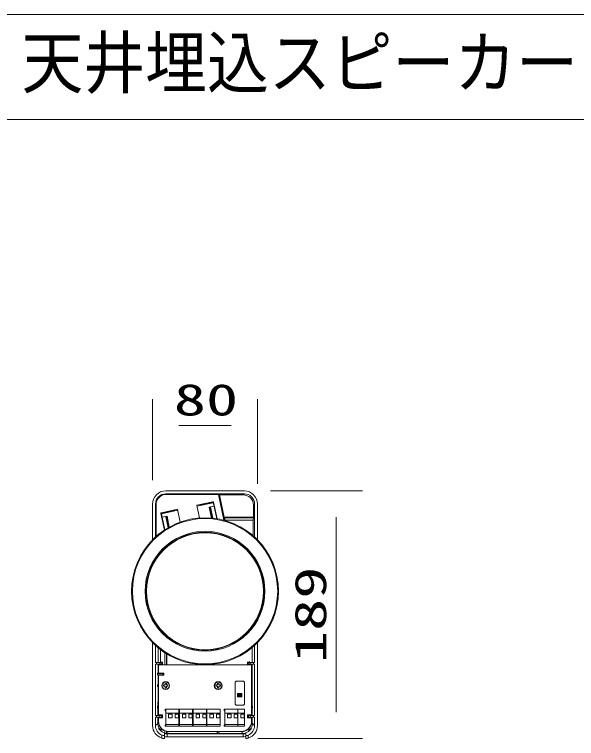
# Model space of a CAD drawing. Units: millimetres, scale not verified. Extents: x -811 to 811, y -280 to 280.
# Drawn here: x -382.1 to -339.3, y -53.7 to 1.5 of the extents above; entities that cross this region are included whole.
import ezdxf
from ezdxf.enums import TextEntityAlignment as Align

# ---------------------------------------------------------------- set-up
doc = ezdxf.new("R2010")
doc.units = ezdxf.units.MM
doc.header["$LTSCALE"] = 2
for name, color, linetype, lineweight in [('0-1_MOJI1', 7, 'Continuous', 9), ('0-5_WAKU-M', 7, 'Continuous', 9), ('0-8_SUNPO', 7, 'Continuous', 9), ('0-9_GAIKEI', 4, 'Continuous', 9)]:
    doc.layers.add(name, color=color, linetype=linetype, lineweight=lineweight)
doc.styles.add('ＭＳ ゴシック', font='')
doc.styles.get('ＭＳ ゴシック').set_extended_font_data('MS Gothic')

msp = doc.modelspace()

# ---------------------------------------------------------------- linework, layer by layer
at = {"layer": '0-5_WAKU-M'}
for p, q in [((-797.595, 1.536), (-23.595, 1.536)), ((-797.595, -6.464), (-23.595, -6.464))]:
    msp.add_line(p, q, dxfattribs=at)
at = {"layer": '0-8_SUNPO'}
for p, q in [((-371.595, -33.978), (-371.595, -27.814)), ((-363.595, -34.266), (-363.595, -27.814)), ((-365.595, -29.814), (-369.595, -29.814)), ((-362.594, -34.814), (-355.595, -34.814)), ((-357.595, -51.7), (-357.595, -36.814)), ((-363.571, -53.7), (-355.595, -53.7))]:
    msp.add_line(p, q, dxfattribs=at)
at = {"layer": '0-9_GAIKEI', "color": 7}
for p, q in [((-370.596, -34.814), (-364.594, -34.814)), ((-371.595, -38.545), (-371.595, -35.813)), ((-363.595, -35.813), (-363.595, -38.545)), ((-371.595, -52.715), (-371.595, -46.383)), ((-363.595, -46.383), (-363.595, -52.715)), ((-370.452, -53.569), (-364.738, -53.569))]:
    msp.add_line(p, q, dxfattribs=at)
at = {"layer": '0-9_GAIKEI'}
for p, q in [((-364.594, -35.034), (-370.596, -35.034)), ((-370.555, -35.075), (-370.596, -35.034)), ((-370.555, -35.075), (-366.572, -35.075)), ((-366.151, -37.053), (-366.572, -35.075)), ((-366.52, -35.078), (-366.485, -35.117)), ((-366.097, -37.068), (-366.52, -35.078)), ((-364.677, -35.117), (-366.485, -35.117)), ((-366.485, -35.117), (-366.123, -36.819)), ((-364.677, -35.117), (-364.594, -35.034)), ((-371.375, -35.813), (-371.375, -38.332)), ((-371.334, -35.854), (-371.375, -35.813)), ((-371.334, -35.854), (-371.334, -38.295)), ((-368.224, -35.901), (-366.999, -35.641)), ((-368.016, -36.88), (-368.224, -35.901)), ((-367.988, -35.927), (-368.003, -35.854)), ((-367.993, -35.903), (-366.982, -35.688)), ((-367.992, -35.905), (-367.281, -35.754)), ((-367.281, -35.754), (-366.996, -35.697)), ((-367.276, -35.775), (-367.281, -35.754)), ((-366.996, -35.697), (-366.965, -35.705)), ((-366.996, -35.697), (-366.992, -35.715)), ((-366.94, -35.679), (-366.982, -35.688)), ((-366.936, -35.699), (-366.965, -35.705)), ((-366.915, -35.797), (-366.942, -35.803)), ((-366.94, -35.679), (-366.672, -36.94)), ((-363.898, -35.896), (-363.815, -35.813)), ((-363.898, -35.896), (-363.898, -36.819)), ((-363.815, -38.332), (-363.815, -35.813)), ((-370.915, -36.473), (-369.691, -36.213)), ((-370.911, -36.523), (-369.9, -36.308)), ((-369.91, -36.26), (-369.895, -36.332)), ((-369.691, -36.213), (-369.483, -37.192)), ((-367.274, -36.054), (-367.27, -36.056)), ((-367.171, -36.035), (-367.27, -36.056)), ((-367.27, -36.056), (-367.094, -36.886)), ((-367.216, -36.07), (-367.265, -36.081)), ((-367.167, -36.06), (-367.216, -36.07)), ((-367.216, -36.07), (-367.041, -36.891)), ((-366.908, -35.979), (-367.171, -36.035)), ((-367.171, -36.035), (-366.988, -36.897)), ((-367.167, -36.06), (-366.989, -36.897)), ((-366.908, -35.979), (-366.905, -35.975)), ((-366.705, -36.935), (-366.908, -35.979)), ((-366.905, -35.976), (-366.843, -36.27)), ((-366.843, -36.27), (-366.816, -36.265)), ((-366.825, -36.368), (-366.824, -36.369)), ((-366.824, -36.369), (-366.795, -36.362)), ((-366.805, -36.462), (-366.775, -36.455)), ((-370.954, -36.532), (-370.911, -36.523)), ((-370.685, -37.794), (-370.954, -36.533)), ((-370.95, -36.549), (-370.914, -36.541)), ((-370.894, -36.526), (-370.914, -36.541)), ((-370.914, -36.541), (-370.912, -36.548)), ((-370.611, -36.462), (-370.894, -36.526)), ((-370.894, -36.526), (-370.891, -36.544)), ((-370.86, -36.819), (-370.864, -36.817)), ((-370.597, -36.764), (-370.86, -36.819)), ((-370.86, -36.819), (-370.657, -37.775)), ((-370.498, -36.742), (-370.597, -36.764)), ((-370.414, -37.625), (-370.597, -36.764)), ((-370.591, -36.788), (-370.413, -37.624)), ((-370.542, -36.777), (-370.367, -37.598)), ((-370.495, -36.738), (-370.498, -36.742)), ((-370.321, -37.572), (-370.498, -36.742)), ((-366.775, -36.457), (-366.805, -36.464)), ((-366.774, -36.46), (-366.804, -36.468)), ((-366.69, -36.855), (-366.72, -36.86)), ((-366.69, -36.858), (-366.72, -36.864)), ((-366.123, -36.819), (-363.898, -36.819)), ((-366.112, -36.866), (-363.9, -36.866)), ((-366.057, -37.043), (-366.112, -36.866)), ((-370.757, -37.304), (-370.788, -37.31)), ((-370.756, -37.308), (-370.788, -37.313)), ((-363.925, -37.043), (-366.057, -37.043)), ((-366.049, -37.082), (-366.057, -37.043)), ((-370.673, -37.7), (-370.704, -37.709)), ((-370.672, -37.705), (-370.703, -37.711)), ((-368.145, -38.038), (-368.145, -38.003)), ((-367.045, -38.003), (-367.045, -38.038)), ((-371.183, -39.757), (-371.153, -39.775)), ((-364.037, -39.775), (-364.006, -39.757)), ((-371.703, -40.727), (-371.733, -40.71)), ((-363.456, -40.71), (-363.487, -40.727)), ((-371.733, -44.218), (-371.703, -44.201)), ((-363.487, -44.201), (-363.456, -44.218)), ((-371.153, -45.153), (-371.183, -45.171)), ((-364.006, -45.171), (-364.037, -45.153)), ((-371.375, -46.596), (-371.375, -47.904)), ((-371.181, -47.888), (-371.181, -46.765)), ((-370.992, -47.887), (-370.992, -46.916)), ((-368.145, -46.925), (-368.145, -46.89)), ((-367.045, -46.89), (-367.045, -46.925)), ((-364.009, -46.765), (-364.009, -47.888)), ((-363.815, -47.904), (-363.815, -46.596)), ((-370.672, -47.143), (-370.672, -48.074)), ((-370.655, -48.074), (-370.655, -47.154)), ((-370.535, -48.074), (-370.535, -47.23)), ((-370.518, -47.24), (-370.518, -48.074)), ((-371.181, -47.888), (-371.375, -47.904)), ((-371.375, -48.024), (-371.375, -51.954)), ((-371.181, -48.04), (-371.375, -48.024)), ((-371.181, -47.888), (-370.992, -47.887)), ((-371.181, -48.04), (-370.991, -48.041)), ((-371.181, -48.04), (-371.181, -48.715)), ((-371.036, -48.025), (-371.036, -47.903)), ((-371.036, -48.025), (-370.943, -48.037)), ((-370.992, -47.887), (-370.841, -47.887)), ((-370.991, -48.041), (-370.845, -48.041)), ((-370.991, -48.041), (-370.991, -48.074)), ((-370.842, -47.891), (-370.943, -47.891)), ((-370.943, -47.891), (-370.943, -48.037)), ((-370.943, -48.037), (-370.845, -48.037)), ((-370.845, -48.041), (-370.845, -47.887)), ((-364.345, -48.041), (-364.345, -47.887)), ((-364.345, -47.887), (-364.197, -47.887)), ((-364.247, -47.891), (-364.345, -47.891)), ((-364.345, -48.037), (-364.247, -48.037)), ((-364.153, -47.903), (-364.247, -47.891)), ((-364.247, -47.891), (-364.247, -48.037)), ((-364.199, -48.074), (-364.199, -48.041)), ((-364.197, -47.814), (-364.197, -47.887)), ((-364.197, -47.887), (-364.009, -47.888)), ((-364.153, -47.903), (-364.153, -48.025)), ((-364.009, -47.888), (-363.815, -47.904)), ((-364.009, -48.04), (-363.815, -48.024)), ((-364.009, -50.473), (-364.009, -48.04)), ((-363.815, -51.954), (-363.815, -48.024)), ((-371.145, -48.714), (-371.145, -48.174)), ((-371.045, -48.074), (-364.045, -48.074)), ((-364.045, -51.904), (-364.045, -48.074)), ((-371.181, -48.715), (-371.214, -48.726)), ((-371.214, -48.726), (-371.214, -48.851)), ((-370.815, -48.736), (-371.214, -48.736)), ((-371.214, -48.842), (-370.815, -48.842)), ((-371.181, -48.863), (-371.214, -48.851)), ((-371.181, -48.715), (-371.097, -48.714)), ((-371.181, -48.863), (-371.181, -49.59)), ((-371.181, -48.863), (-371.097, -48.864)), ((-371.145, -48.714), (-370.745, -48.714)), ((-370.815, -48.842), (-370.815, -48.736)), ((-370.745, -48.729), (-370.765, -48.729)), ((-370.765, -48.729), (-370.765, -48.849)), ((-370.765, -48.849), (-370.745, -48.849)), ((-371.181, -49.59), (-371.222, -49.604)), ((-371.145, -49.604), (-371.222, -49.604)), ((-371.181, -49.59), (-371.145, -49.59)), ((-370.77, -49.614), (-370.77, -49.714)), ((-370.645, -49.614), (-370.77, -49.614)), ((-370.645, -49.489), (-370.645, -49.614)), ((-370.545, -49.489), (-370.645, -49.489)), ((-370.545, -49.614), (-370.545, -49.489)), ((-370.42, -49.614), (-370.545, -49.614)), ((-370.42, -49.714), (-370.42, -49.614)), ((-366.77, -49.614), (-366.77, -49.714)), ((-366.645, -49.614), (-366.77, -49.614)), ((-366.645, -49.489), (-366.645, -49.614)), ((-366.545, -49.489), (-366.645, -49.489)), ((-366.545, -49.614), (-366.545, -49.489)), ((-366.42, -49.614), (-366.545, -49.614)), ((-366.42, -49.714), (-366.42, -49.614)), ((-371.222, -49.724), (-371.145, -49.724)), ((-371.181, -49.738), (-371.181, -50.473)), ((-371.181, -49.738), (-371.145, -49.738)), ((-370.77, -49.714), (-370.645, -49.714)), ((-370.645, -49.714), (-370.645, -49.839)), ((-370.645, -49.839), (-370.545, -49.839)), ((-370.545, -49.714), (-370.42, -49.714)), ((-370.545, -49.839), (-370.545, -49.714)), ((-366.77, -49.714), (-366.645, -49.714)), ((-366.645, -49.714), (-366.645, -49.839)), ((-366.645, -49.839), (-366.545, -49.839)), ((-366.545, -49.714), (-366.42, -49.714)), ((-366.545, -49.839), (-366.545, -49.714)), ((-371.181, -50.574), (-371.188, -51.243)), ((-371.145, -50.476), (-371.181, -50.473)), ((-371.145, -50.577), (-371.181, -50.574)), ((-365.11, -50.282), (-364.78, -50.282)), ((-365.11, -50.302), (-364.78, -50.302)), ((-365.11, -50.319), (-364.78, -50.319)), ((-365.11, -50.339), (-364.78, -50.339)), ((-365.11, -50.356), (-364.78, -50.356)), ((-365.11, -50.376), (-364.78, -50.376)), ((-365.11, -50.393), (-364.78, -50.393)), ((-365.11, -50.413), (-364.78, -50.413)), ((-365.11, -50.43), (-364.78, -50.43)), ((-365.11, -50.45), (-364.78, -50.45)), ((-365.11, -50.467), (-364.78, -50.467)), ((-365.11, -50.487), (-364.78, -50.487)), ((-365.11, -50.504), (-364.78, -50.504)), ((-364.045, -50.476), (-364.009, -50.473)), ((-364.045, -50.577), (-364.009, -50.574)), ((-364.002, -51.243), (-364.009, -50.574)), ((-371.188, -51.243), (-371.222, -51.254)), ((-371.145, -51.254), (-371.222, -51.254)), ((-371.188, -51.243), (-371.145, -51.242)), ((-364.002, -51.243), (-364.045, -51.242)), ((-363.968, -51.254), (-364.045, -51.254)), ((-364.002, -51.243), (-363.968, -51.254)), ((-363.968, -51.374), (-363.968, -51.254)), ((-371.222, -51.374), (-371.145, -51.374)), ((-371.19, -51.385), (-371.195, -51.939)), ((-371.19, -51.385), (-371.145, -51.385)), ((-371.145, -51.904), (-370.845, -51.904)), ((-371.005, -51.904), (-371.006, -51.938)), ((-370.645, -51.464), (-366.445, -51.464)), ((-370.595, -51.464), (-370.595, -52.764)), ((-369.595, -51.764), (-370.595, -51.764)), ((-370.37, -51.853), (-370.11, -51.853)), ((-370.37, -52.114), (-370.37, -51.853)), ((-370.11, -51.853), (-370.11, -52.114)), ((-369.875, -51.853), (-369.615, -51.853)), ((-369.875, -52.114), (-369.875, -51.853)), ((-369.615, -51.853), (-369.615, -52.114)), ((-369.595, -52.764), (-369.595, -51.464)), ((-369.545, -51.578), (-369.595, -51.578)), ((-369.545, -51.464), (-369.545, -52.764)), ((-368.545, -51.764), (-369.545, -51.764)), ((-369.32, -51.853), (-369.06, -51.853)), ((-369.32, -52.114), (-369.32, -51.853)), ((-369.06, -51.853), (-369.06, -52.114)), ((-368.825, -51.853), (-368.565, -51.853)), ((-368.825, -52.114), (-368.825, -51.853)), ((-368.565, -51.853), (-368.565, -52.114)), ((-368.545, -52.764), (-368.545, -51.464)), ((-368.495, -51.578), (-368.545, -51.578)), ((-368.495, -51.464), (-368.495, -52.764)), ((-367.495, -51.764), (-368.495, -51.764)), ((-368.27, -51.853), (-368.01, -51.853)), ((-368.27, -52.114), (-368.27, -51.853)), ((-368.01, -51.853), (-368.01, -52.114)), ((-367.775, -51.853), (-367.515, -51.853)), ((-367.775, -52.114), (-367.775, -51.853)), ((-367.515, -51.853), (-367.515, -52.114)), ((-367.495, -52.764), (-367.495, -51.464)), ((-367.445, -51.578), (-367.495, -51.578)), ((-367.445, -51.464), (-367.445, -52.764)), ((-366.445, -51.764), (-367.445, -51.764)), ((-367.22, -51.853), (-366.96, -51.853)), ((-367.22, -52.114), (-367.22, -51.853)), ((-366.96, -51.853), (-366.96, -52.114)), ((-366.725, -51.853), (-366.465, -51.853)), ((-366.725, -52.114), (-366.725, -51.853)), ((-366.465, -51.853), (-366.465, -52.114)), ((-366.445, -52.764), (-366.445, -51.464)), ((-366.145, -51.464), (-364.595, -51.464)), ((-366.095, -51.464), (-366.095, -52.764)), ((-364.595, -51.764), (-366.095, -51.764)), ((-365.87, -51.853), (-365.61, -51.853)), ((-365.87, -52.114), (-365.87, -51.853)), ((-365.61, -51.853), (-365.61, -52.114)), ((-365.375, -51.853), (-365.115, -51.853)), ((-365.375, -52.114), (-365.375, -51.853)), ((-365.115, -51.853), (-365.115, -52.114)), ((-365.095, -52.764), (-365.095, -51.464)), ((-364.875, -51.853), (-364.615, -51.853)), ((-364.875, -52.114), (-364.875, -51.853)), ((-364.615, -51.853), (-364.615, -52.114)), ((-364.595, -52.764), (-364.595, -51.464)), ((-364.184, -51.938), (-364.185, -51.904)), ((-364.045, -51.374), (-363.968, -51.374)), ((-364, -51.385), (-364.045, -51.385)), ((-364, -51.385), (-363.968, -51.374)), ((-363.994, -51.939), (-364, -51.385)), ((-371.195, -51.939), (-371.375, -51.954)), ((-371.375, -52.074), (-371.375, -52.715)), ((-371.197, -52.089), (-371.375, -52.074)), ((-371.197, -52.089), (-371.202, -52.542)), ((-371.007, -52.089), (-371.197, -52.089)), ((-371.036, -52.075), (-371.036, -51.953)), ((-371.036, -52.075), (-370.92, -52.089)), ((-371.007, -52.089), (-371.008, -52.124)), ((-370.92, -52.089), (-371.007, -52.089)), ((-370.92, -52.089), (-370.919, -51.938)), ((-370.37, -52.114), (-370.11, -52.114)), ((-369.875, -52.114), (-369.615, -52.114)), ((-369.32, -52.114), (-369.06, -52.114)), ((-368.825, -52.114), (-368.565, -52.114)), ((-368.27, -52.114), (-368.01, -52.114)), ((-367.775, -52.114), (-367.515, -52.114)), ((-367.22, -52.114), (-366.96, -52.114)), ((-366.725, -52.114), (-366.465, -52.114)), ((-365.87, -52.114), (-365.61, -52.114)), ((-365.375, -52.114), (-365.115, -52.114)), ((-364.875, -52.114), (-364.615, -52.114)), ((-364.045, -52.124), (-364.345, -52.124)), ((-364.184, -51.938), (-364.271, -51.938)), ((-364.153, -51.953), (-364.271, -51.938)), ((-364.271, -51.938), (-364.27, -52.089)), ((-364.183, -52.089), (-364.27, -52.089)), ((-364.184, -51.938), (-363.994, -51.939)), ((-364.183, -52.089), (-363.993, -52.089)), ((-364.182, -52.124), (-364.183, -52.089)), ((-364.153, -51.953), (-364.153, -52.075)), ((-364.045, -52.364), (-364.045, -52.124)), ((-363.994, -51.939), (-363.815, -51.954)), ((-363.815, -52.715), (-363.815, -52.074)), ((-371.207, -52.547), (-371.375, -52.715)), ((-371.207, -52.548), (-371.202, -52.542)), ((-371.202, -52.542), (-371.121, -52.558)), ((-371.142, -52.904), (-371.12, -52.898)), ((-370.935, -52.904), (-371.142, -52.904)), ((-370.943, -52.896), (-371.12, -52.898)), ((-371.07, -53.024), (-371.037, -53.029)), ((-371.07, -53.024), (-370.797, -53.024)), ((-370.645, -52.658), (-370.645, -52.764)), ((-370.595, -52.658), (-370.645, -52.658)), ((-366.445, -52.764), (-370.645, -52.764)), ((-370.595, -52.634), (-369.595, -52.634)), ((-369.545, -52.658), (-369.595, -52.658)), ((-369.545, -52.634), (-368.545, -52.634)), ((-368.495, -52.658), (-368.545, -52.658)), ((-368.495, -52.634), (-367.495, -52.634)), ((-367.445, -52.658), (-367.495, -52.658)), ((-367.445, -52.634), (-366.445, -52.634)), ((-366.145, -52.658), (-366.145, -52.764)), ((-366.095, -52.658), (-366.145, -52.658)), ((-364.595, -52.764), (-366.145, -52.764)), ((-366.095, -52.634), (-364.595, -52.634)), ((-364.393, -53.024), (-364.12, -53.024)), ((-364.047, -52.904), (-364.255, -52.904)), ((-364.247, -52.896), (-364.07, -52.898)), ((-364.153, -53.029), (-364.12, -53.024)), ((-364.07, -52.898), (-364.047, -52.904)), ((-363.988, -52.542), (-364.069, -52.558)), ((-363.983, -52.548), (-363.988, -52.542)), ((-363.983, -52.547), (-363.815, -52.715)), ((-371.037, -53.029), (-370.811, -53.032)), ((-370.895, -53.668), (-370.895, -53.434)), ((-370.785, -53.032), (-370.811, -53.032)), ((-370.695, -53.324), (-370.695, -53.697)), ((-370.663, -53.126), (-370.663, -53.098)), ((-370.66, -53.292), (-370.663, -53.126)), ((-370.66, -53.292), (-370.655, -53.311)), ((-370.655, -53.101), (-370.655, -53.311)), ((-370.535, -53.335), (-370.535, -53.141)), ((-370.53, -53.32), (-370.535, -53.335)), ((-370.527, -53.166), (-370.53, -53.32)), ((-370.527, -53.143), (-370.527, -53.166)), ((-370.495, -53.568), (-370.495, -53.348)), ((-370.429, -53.327), (-370.451, -53.349)), ((-370.451, -53.349), (-364.739, -53.349)), ((-370.429, -53.327), (-370.429, -53.175)), ((-370.429, -53.327), (-366.659, -53.327)), ((-370.345, -53.164), (-364.845, -53.164)), ((-366.662, -53.175), (-366.663, -53.164)), ((-366.659, -53.327), (-366.655, -53.341)), ((-366.655, -53.164), (-366.655, -53.341)), ((-366.655, -53.341), (-366.535, -53.341)), ((-366.535, -53.341), (-366.535, -53.164)), ((-366.53, -53.327), (-366.535, -53.341)), ((-366.527, -53.175), (-366.53, -53.327)), ((-366.53, -53.327), (-364.761, -53.327)), ((-366.527, -53.164), (-366.527, -53.175)), ((-364.761, -53.175), (-366.527, -53.175)), ((-364.761, -53.327), (-364.761, -53.175)), ((-364.761, -53.327), (-364.739, -53.349)), ((-364.695, -53.568), (-364.695, -53.348)), ((-364.495, -53.697), (-364.495, -53.324)), ((-364.379, -53.032), (-364.405, -53.032)), ((-364.379, -53.032), (-364.153, -53.029)), ((-364.295, -53.434), (-364.295, -53.668))]:
    msp.add_line(p, q, dxfattribs=at)
for points in [[(-367.097, -36.886), (-367.274, -36.054), (-366.905, -35.975), (-366.962, -35.708), (-368.208, -35.973)], [(-369.675, -36.285), (-370.921, -36.55), (-370.864, -36.817), (-370.495, -36.738), (-370.318, -37.571)], [(-370.607, -36.483), (-370.611, -36.462), (-369.9, -36.31)], [(-366.824, -36.369), (-366.824, -36.368), (-366.824, -36.367), (-366.825, -36.359), (-366.843, -36.27)], [(-370.493, -36.767), (-370.542, -36.777), (-370.591, -36.788)], [(-363.9, -36.866), (-363.925, -37.043), (-363.925, -38.234)], [(-371.375, -48.024), (-371.286, -48.024), (-371.286, -47.904), (-371.375, -47.904)], [(-371.286, -47.904), (-371.053, -47.903), (-371.039, -47.903), (-371.036, -47.903), (-370.943, -47.891)], [(-371.036, -48.025), (-371.039, -48.025), (-371.05, -48.025), (-371.286, -48.024)], [(-364.345, -48.041), (-364.199, -48.041), (-364.009, -48.04)], [(-363.903, -48.024), (-364.081, -48.024), (-364.149, -48.025), (-364.153, -48.025), (-364.247, -48.037)], [(-364.153, -47.903), (-364.151, -47.903), (-364.14, -47.903), (-363.903, -47.904)], [(-363.815, -47.904), (-363.903, -47.904), (-363.903, -48.024), (-363.815, -48.024)], [(-371.145, -51.904), (-371.145, -48.864), (-370.745, -48.864), (-370.745, -48.714)], [(-370.815, -48.736), (-370.768, -48.735), (-370.765, -48.735), (-370.765, -48.735)], [(-370.765, -48.843), (-370.765, -48.843), (-370.766, -48.843), (-370.774, -48.842), (-370.815, -48.842)], [(-371.181, -49.738), (-371.222, -49.724), (-371.222, -49.604)], [(-371.19, -51.385), (-371.222, -51.374), (-371.222, -51.254)], [(-371.145, -52.364), (-371.145, -52.124), (-370.845, -52.124), (-370.845, -51.904)], [(-370.595, -51.578), (-370.645, -51.578), (-370.645, -51.464)], [(-366.095, -51.578), (-366.145, -51.578), (-366.145, -51.464)], [(-364.045, -51.904), (-364.345, -51.904), (-364.345, -52.124)], [(-371.375, -52.074), (-371.286, -52.074), (-371.286, -51.954), (-371.375, -51.954)], [(-371.286, -51.954), (-371.109, -51.954), (-371.04, -51.953), (-371.036, -51.953), (-370.919, -51.938), (-371.006, -51.938), (-371.195, -51.939)], [(-371.036, -52.075), (-371.039, -52.075), (-371.05, -52.075), (-371.286, -52.074)], [(-363.903, -52.074), (-364.137, -52.075), (-364.151, -52.075), (-364.153, -52.075), (-364.27, -52.089)], [(-364.153, -51.953), (-364.151, -51.953), (-364.14, -51.953), (-363.903, -51.954)], [(-363.988, -52.542), (-363.993, -52.089), (-363.815, -52.074)], [(-363.815, -51.954), (-363.903, -51.954), (-363.903, -52.074), (-363.815, -52.074)], [(-370.895, -53.434), (-370.834, -53.456), (-370.792, -53.467), (-370.754, -53.474), (-370.708, -53.478), (-370.697, -53.477), (-370.696, -53.476), (-370.695, -53.476), (-370.695, -53.476), (-370.695, -53.475)], [(-370.695, -53.324), (-370.695, -53.323), (-370.694, -53.323), (-370.694, -53.323), (-370.691, -53.322), (-370.684, -53.323), (-370.662, -53.326), (-370.62, -53.333), (-370.536, -53.345), (-370.495, -53.348)], [(-366.659, -53.327), (-366.662, -53.175), (-370.429, -53.175)], [(-364.695, -53.348), (-364.633, -53.342), (-364.552, -53.33), (-364.516, -53.324), (-364.498, -53.322), (-364.496, -53.323), (-364.495, -53.323), (-364.495, -53.323), (-364.495, -53.324)], [(-364.495, -53.475), (-364.495, -53.476), (-364.494, -53.476), (-364.494, -53.477), (-364.49, -53.477), (-364.478, -53.478), (-364.458, -53.476), (-364.415, -53.47), (-364.36, -53.457), (-364.295, -53.434)]]:
    msp.add_lwpolyline(points, dxfattribs=at)
for points in [[(-365.295, -51.114), (-365.295, -49.364), (-365.245, -49.364), (-365.245, -49.314), (-364.645, -49.314), (-364.645, -49.364), (-364.595, -49.364), (-364.595, -51.114), (-364.645, -51.114), (-364.645, -51.164), (-365.245, -51.164), (-365.245, -51.114)], [(-365.11, -50.524), (-365.11, -50.262), (-364.78, -50.262), (-364.78, -50.524)]]:
    msp.add_lwpolyline(points, close=True, dxfattribs=at)
at = {"layer": '0-9_GAIKEI', "color": 7}
for points in [[(-370.495, -53.568), (-370.557, -53.564), (-370.612, -53.559), (-370.658, -53.553), (-370.688, -53.551), (-370.693, -53.551), (-370.694, -53.551), (-370.695, -53.552), (-370.695, -53.552)], [(-364.495, -53.552), (-364.495, -53.552), (-364.495, -53.551), (-364.496, -53.551), (-364.499, -53.551), (-364.507, -53.551), (-364.531, -53.553), (-364.6, -53.561), (-364.695, -53.568)], [(-370.695, -53.697), (-370.695, -53.698), (-370.695, -53.698), (-370.696, -53.698), (-370.698, -53.699), (-370.719, -53.7), (-370.78, -53.695), (-370.822, -53.687), (-370.895, -53.668)], [(-364.295, -53.668), (-364.356, -53.685), (-364.399, -53.693), (-364.437, -53.698), (-364.466, -53.7), (-364.486, -53.7), (-364.493, -53.699), (-364.494, -53.698), (-364.495, -53.698), (-364.495, -53.697)]]:
    msp.add_lwpolyline(points, dxfattribs=at)
for radius in [5.6, 4.571]:
    msp.add_circle((-367.595, -42.464), radius, dxfattribs=at)
at = {"layer": '0-9_GAIKEI'}
for centre, radius in [((-367.595, -42.464), 5.543), ((-367.595, -42.464), 4.5), ((-367.595, -42.464), 4.46), ((-370.595, -49.664), 0.3), ((-370.595, -49.664), 0.281), ((-366.595, -49.664), 0.3), ((-366.595, -49.664), 0.281)]:
    msp.add_circle(centre, radius, dxfattribs=at)
at = {"layer": '0-9_GAIKEI', "color": 7}
for centre, start, end in [((-370.597, -35.812), 89.9645, 180.0355), ((-364.593, -35.812), 359.9642, 90.0359), ((-370.597, -52.716), 179.9619, 252.6274), ((-364.593, -52.716), 287.3631, 0.0474)]:
    msp.add_arc(centre, 0.998, start, end, dxfattribs=at)
at = {"layer": '0-9_GAIKEI'}
for centre, radius, start, end in [((-370.596, -35.813), 0.778, 89.9645, 180.0357), ((-370.555, -35.854), 0.778, 89.9643, 180.0355), ((-364.676, -35.895), 0.778, 359.9643, 90.0357), ((-364.594, -35.813), 0.778, 359.9645, 90.0356), ((-366.989, -35.69), 0.05, 12, 102), ((-366.976, -35.711), 0.013, 10.5061, 26.3773), ((-370.905, -36.522), 0.05, 102, 192.0018), ((-365.387, -36.671), 0.75, 191.3775, 195.065), ((-364.369, -36.827), 0.471, 355.2589, 0.9813), ((-367.595, -42.464), 4.495, 82.9718, 97.0282), ((-367.595, -42.464), 4.475, 82.9402, 97.0598), ((-367.595, -42.464), 4.495, 142.9718, 157.0282), ((-367.595, -42.464), 4.475, 142.9402, 157.0598), ((-367.595, -42.464), 4.475, 22.9402, 37.0598), ((-367.595, -42.464), 4.495, 22.9718, 37.0282), ((-367.595, -42.464), 4.495, 202.9718, 217.0282), ((-367.595, -42.464), 4.475, 202.9402, 217.0598), ((-367.595, -42.464), 4.475, 322.9402, 337.0598), ((-367.595, -42.464), 4.495, 322.9718, 337.0282), ((-367.595, -42.464), 4.475, 262.9402, 277.0598), ((-367.595, -42.464), 4.495, 262.9718, 277.0282), ((-371.045, -48.174), 0.1, 90, 180), ((-380.863, -50.473), 9.682, 359.4039, 0.003), ((-354.327, -50.473), 9.682, 179.997, 180.5961), ((-370.345, -52.364), 0.8, 180, 270), ((-364.845, -52.364), 0.8, 270, 360), ((-370.596, -52.715), 0.778, 179.9576, 247.4373), ((-370.415, -52.548), 0.787, 179.5857, 206.407), ((-370.444, -52.563), 0.777, 206.0287, 216.3875), ((-364.594, -52.715), 0.778, 292.563, 0.0426), ((-364.746, -52.563), 0.777, 323.6125, 333.9713), ((-364.775, -52.548), 0.787, 333.593, 0.4143), ((-370.429, -52.557), 0.77, 217.8423, 252.5708), ((-370.43, -52.595), 0.58, 228.925, 246.3144), ((-370.443, -52.562), 0.779, 254.2091, 263.2188), ((-370.429, -52.554), 0.773, 262.4373, 269.9643), ((-370.429, -52.591), 0.583, 260.3136, 270.0034), ((-370.451, -52.568), 0.781, 266.779, 270.0001), ((-370.452, -52.568), 1.001, 267.5228, 270.0001), ((-364.761, -52.557), 0.77, 270.0113, 322.1639), ((-364.76, -52.595), 0.58, 269.9535, 311.064), ((-364.739, -52.568), 0.781, 269.9999, 273.221), ((-364.738, -52.568), 1.001, 269.9999, 272.4772)]:
    msp.add_arc(centre, radius, start, end, dxfattribs=at)
msp.add_ellipse((-366.571, -35.078), major_axis=(-0.0511, 0), ratio=0.051256, start_param=3.187424, end_param=4.723313, dxfattribs=at)

# ---------------------------------------------------------------- texts
at = {"layer": '0-1_MOJI1', "style": 'ＭＳ ゴシック', "width": 0.9}
msp.add_text('天井埋込スピーカー', height=3.842, dxfattribs=at).set_placement((-381.595, -5.204), align=Align.BOTTOM_LEFT)
at = {"layer": '0-8_SUNPO', "style": 'ＭＳ ゴシック', "width": 1.5}
msp.add_text('80', height=2.405, dxfattribs=at).set_placement((-369.976, -29.776), align=Align.BOTTOM_LEFT)
msp.add_text('189', height=2.405, rotation=90, dxfattribs=at).set_placement((-357.632, -47.947), align=Align.BOTTOM_LEFT)

doc.saveas('drawing.dxf')
